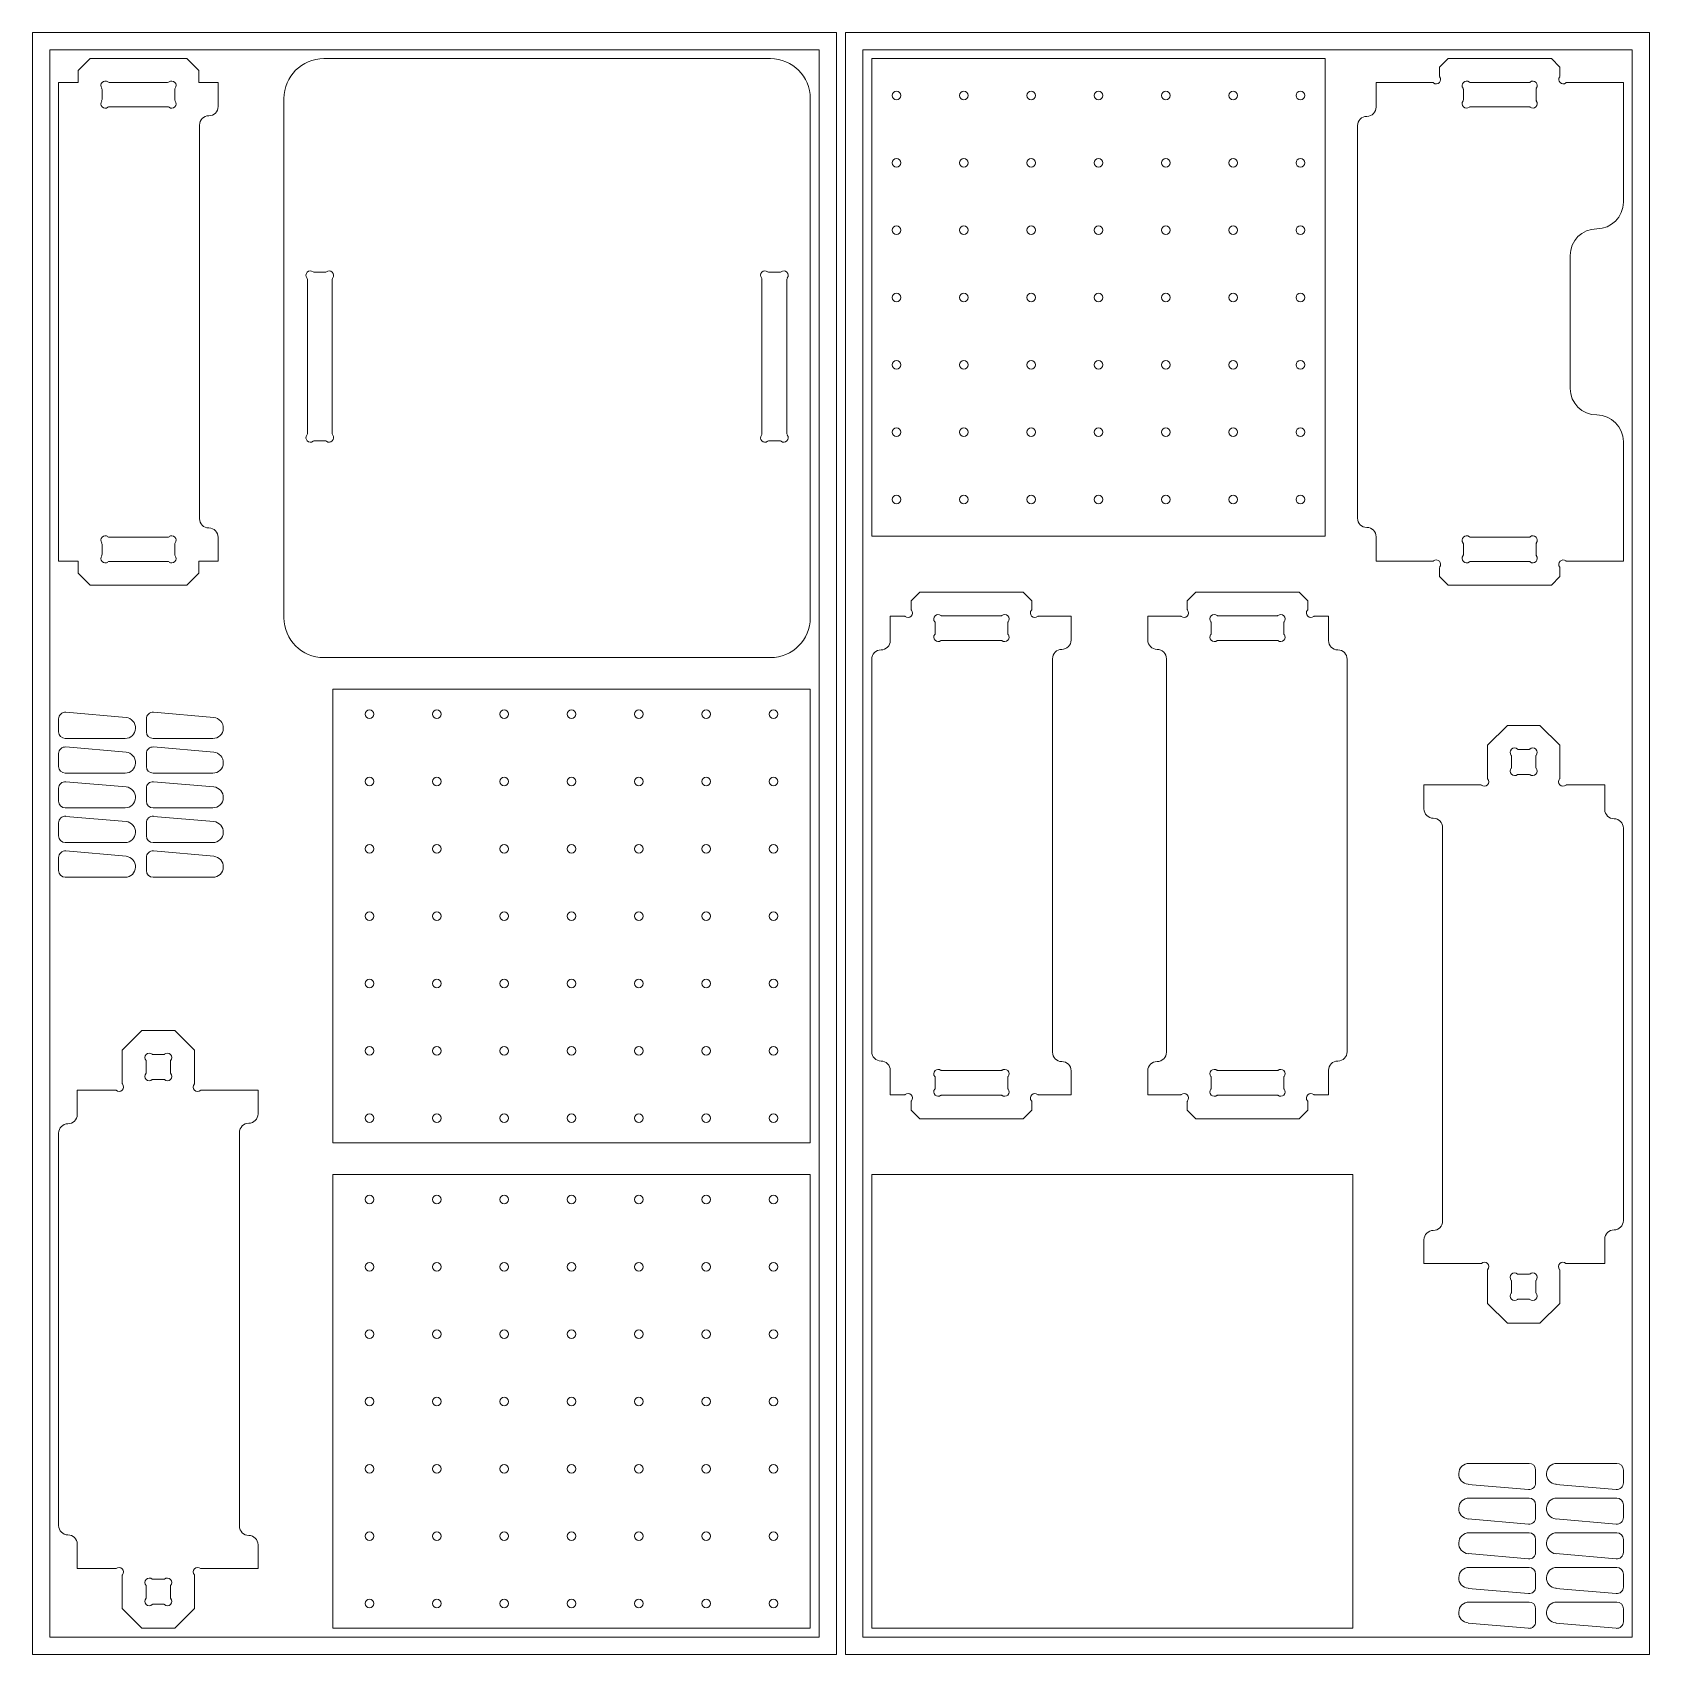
# Model space of a CAD drawing. Header units: millimetres. Extents: x 0 to 2440, y 0 to 1220.
# Drawn here: x 1223 to 2440, y 0 to 1220 of the extents above; entities that cross this region are included whole.
import ezdxf

# ---------------------------------------------------------------- set-up
doc = ezdxf.new("R2010")
doc.units = ezdxf.units.MM

msp = doc.modelspace()

# ---------------------------------------------------------------- linework, layer by layer
at = {"color": 7, "linetype": 'Continuous', "lineweight": 15}
for p, q in [((1828.3, 1220), (1223.4, 1220)), ((1223.4, 1220), (1223.4, 0)), ((1828.3, 0), (1828.3, 1220)), ((2440, 1220), (1835.1, 1220)), ((1835.1, 1220), (1835.1, 0)), ((2440, 0), (2440, 1220)), ((1815.3, 1207), (1236.4, 1207)), ((1236.4, 1207), (1236.4, 13)), ((1257.8, 1191.3), (1266.8, 1200.3)), ((1266.8, 1200.3), (1339.5, 1200.3)), ((1339.5, 1200.3), (1348.5, 1191.3)), ((1778.6, 1200.3), (1442.6, 1200.3)), ((1815.3, 13), (1815.3, 1207)), ((2427, 1207), (1848.1, 1207)), ((1848.1, 1207), (1848.1, 13)), ((1854.8, 1200.3), (2196, 1200.3)), ((1854.8, 1200.3), (1854.8, 841.1)), ((2196, 1200.3), (2196, 841.1)), ((2281.9, 1193.8), (2288.4, 1200.3)), ((2288.4, 1200.3), (2366.2, 1200.3)), ((2366.2, 1200.3), (2372.6, 1193.8)), ((2427, 13), (2427, 1207)), ((1257.8, 1182.3), (1257.8, 1191.3)), ((1348.5, 1191.3), (1348.5, 1182.3)), ((2281.9, 1187.4), (2281.9, 1193.8)), ((2372.6, 1193.8), (2372.6, 1187.4)), ((1243.1, 1182.3), (1257.8, 1182.3)), ((1243.1, 1182.3), (1243.1, 822.3)), ((1275.8, 1169.5), (1275.8, 1177)), ((1281.2, 1182.4), (1325.1, 1182.4)), ((1330.5, 1177), (1330.5, 1169.5)), ((1348.5, 1182.3), (1363.1, 1182.3)), ((1363.1, 1182.3), (1363.1, 1164.3)), ((2234.3, 1182.3), (2276.8, 1182.3)), ((2234.3, 1163.9), (2234.3, 1182.3)), ((2299.9, 1169.2), (2299.9, 1177.3)), ((2305, 1182.4), (2349.5, 1182.4)), ((2354.6, 1177.3), (2354.6, 1169.2)), ((2377.7, 1182.3), (2420.3, 1182.3)), ((2420.3, 1182.3), (2420.3, 1092.3)), ((1325.1, 1164.1), (1281.2, 1164.1)), ((1412.6, 1170.3), (1412.6, 779.8)), ((1808.6, 779.8), (1808.6, 1170.3)), ((2349.5, 1164.1), (2305, 1164.1)), ((1349.1, 854.3), (1349.1, 1150.3)), ((2220.3, 1149.9), (2220.3, 854.7)), ((2380.3, 952.3), (2380.3, 1052.3)), ((1443.6, 1039.7), (1435.6, 1039.7)), ((1785.6, 1039.7), (1777.6, 1039.7)), ((1430.2, 1034.3), (1430.2, 918.2)), ((1449, 918.2), (1449, 1034.3)), ((1772.2, 1034.3), (1772.2, 918.2)), ((1791, 918.2), (1791, 1034.3)), ((1435.6, 912.9), (1443.6, 912.9)), ((1777.6, 912.9), (1785.6, 912.9)), ((2420.3, 822.3), (2420.3, 912.3)), ((1275.8, 835), (1275.8, 827.5)), ((1325.1, 840.4), (1281.2, 840.4)), ((1330.5, 827.5), (1330.5, 835)), ((1363.1, 822.3), (1363.1, 840.3)), ((1854.8, 841.1), (2196, 841.1)), ((2234.3, 840.7), (2234.3, 822.3)), ((2299.9, 835.3), (2299.9, 827.2)), ((2349.5, 840.4), (2305, 840.4)), ((2354.6, 827.2), (2354.6, 835.3)), ((1243.1, 822.3), (1257.8, 822.3)), ((1257.8, 822.3), (1257.8, 813.3)), ((1281.2, 822.1), (1325.1, 822.1)), ((1348.5, 813.3), (1348.5, 822.3)), ((1348.5, 822.3), (1363.1, 822.3)), ((2234.3, 822.3), (2276.8, 822.3)), ((2305, 822.1), (2349.5, 822.1)), ((2377.7, 822.3), (2420.3, 822.3)), ((1257.8, 813.3), (1266.8, 804.3)), ((1339.5, 804.3), (1348.5, 813.3)), ((2281.9, 817.1), (2281.9, 810.7)), ((2281.9, 810.7), (2288.4, 804.3)), ((2366.2, 804.3), (2372.6, 810.7)), ((2372.6, 810.7), (2372.6, 817.1)), ((1266.8, 804.3), (1339.5, 804.3)), ((1884.5, 792.6), (1890.9, 799)), ((1890.9, 799), (1968.7, 799)), ((1968.7, 799), (1975.2, 792.6)), ((2098.6, 799), (2092.2, 792.6)), ((2176.4, 799), (2098.6, 799)), ((2182.9, 792.6), (2176.4, 799)), ((2288.4, 804.3), (2366.2, 804.3)), ((1868.8, 781), (1879.4, 781)), ((1868.8, 762.6), (1868.8, 781)), ((1884.5, 786.1), (1884.5, 792.6)), ((1907.6, 781.2), (1952, 781.2)), ((1975.2, 792.6), (1975.2, 786.1)), ((1980.3, 781), (2004.8, 781)), ((2004.8, 781), (2004.8, 763)), ((2062.5, 781), (2062.5, 763)), ((2087.1, 781), (2062.5, 781)), ((2092.2, 792.6), (2092.2, 786.1)), ((2159.8, 781.2), (2115.3, 781.2)), ((2182.9, 786.1), (2182.9, 792.6)), ((2198.5, 781), (2188, 781)), ((2198.5, 762.6), (2198.5, 781)), ((1902.5, 767.9), (1902.5, 776.1)), ((1957.2, 776.1), (1957.2, 767.9)), ((2110.2, 776.1), (2110.2, 767.9)), ((2164.9, 767.9), (2164.9, 776.1)), ((1952, 762.8), (1907.6, 762.8)), ((2115.3, 762.8), (2159.8, 762.8)), ((1442.6, 749.8), (1778.6, 749.8)), ((1854.8, 748.6), (1854.8, 453.4)), ((1990.8, 453), (1990.8, 749)), ((2076.5, 749), (2076.5, 453)), ((2212.5, 453.4), (2212.5, 748.6)), ((1449.4, 726), (1808.6, 726)), ((1449.4, 384.8), (1449.4, 726)), ((1808.6, 384.8), (1808.6, 726)), ((1293.8, 704.7), (1248.6, 708.7)), ((1359.8, 704.7), (1314.5, 708.7)), ((1243.1, 703.7), (1243.1, 694)), ((1309.1, 703.7), (1309.1, 694)), ((2333, 698.8), (2318.1, 683.9)), ((2357.5, 698.8), (2333, 698.8)), ((2372.4, 683.9), (2357.5, 698.8)), ((1248.1, 689), (1293.1, 689)), ((1314.1, 689), (1359.1, 689)), ((2318.1, 683.9), (2318.1, 658.9)), ((2372.4, 658.9), (2372.4, 683.9)), ((1243.1, 677.6), (1243.1, 667.9)), ((1293.8, 678.6), (1248.6, 682.6)), ((1309.1, 677.6), (1309.1, 667.9)), ((1359.8, 678.6), (1314.5, 682.6)), ((2336.1, 675.9), (2336.1, 666.9)), ((2349.5, 680.8), (2341, 680.8)), ((2354.4, 666.9), (2354.4, 675.9)), ((1248.1, 662.9), (1293.1, 662.9)), ((1314.1, 662.9), (1359.1, 662.9)), ((2341, 662), (2349.5, 662)), ((1243.1, 651.5), (1243.1, 641.8)), ((1293.8, 652.6), (1248.6, 656.5)), ((1309.1, 651.5), (1309.1, 641.8)), ((1359.8, 652.6), (1314.5, 656.5)), ((2313.2, 654), (2270.3, 654)), ((2270.3, 654), (2270.3, 636)), ((2406.3, 654), (2377.3, 654)), ((2406.3, 635.6), (2406.3, 654)), ((1248.1, 636.8), (1293.1, 636.8)), ((1314.1, 636.8), (1359.1, 636.8)), ((1243.1, 625.5), (1243.1, 615.7)), ((1293.8, 626.5), (1248.6, 630.4)), ((1309.1, 625.5), (1309.1, 615.7)), ((1359.8, 626.5), (1314.5, 630.4)), ((1248.1, 610.7), (1293.1, 610.7)), ((1314.1, 610.7), (1359.1, 610.7)), ((2284.3, 622), (2284.3, 326)), ((2420.3, 326.4), (2420.3, 621.6)), ((1243.1, 599.4), (1243.1, 589.6)), ((1293.8, 600.4), (1248.6, 604.4)), ((1309.1, 599.4), (1309.1, 589.6)), ((1359.8, 600.4), (1314.5, 604.4)), ((1248.1, 584.6), (1293.1, 584.6)), ((1314.1, 584.6), (1359.1, 584.6)), ((1291, 454.5), (1305.8, 469.4)), ((1305.8, 469.4), (1330.4, 469.4)), ((1330.4, 469.4), (1345.3, 454.5)), ((1291, 429.4), (1291, 454.5)), ((1345.3, 454.5), (1345.3, 429.4)), ((1309, 437.4), (1309, 446.5)), ((1313.8, 451.4), (1322.4, 451.4)), ((1327.3, 446.5), (1327.3, 437.4)), ((1868.8, 439.4), (1868.8, 421)), ((2198.5, 439.4), (2198.5, 421)), ((1322.4, 432.6), (1313.8, 432.6)), ((1902.5, 434.1), (1902.5, 425.9)), ((1952, 439.2), (1907.6, 439.2)), ((1957.2, 425.9), (1957.2, 434.1)), ((2004.8, 421), (2004.8, 439)), ((2062.5, 421), (2062.5, 439)), ((2110.2, 425.9), (2110.2, 434.1)), ((2115.3, 439.2), (2159.8, 439.2)), ((2164.9, 434.1), (2164.9, 425.9)), ((1257.1, 424.6), (1286.1, 424.6)), ((1257.1, 406.2), (1257.1, 424.6)), ((1350.2, 424.6), (1393.1, 424.6)), ((1393.1, 424.6), (1393.1, 406.6)), ((1868.8, 421), (1879.4, 421)), ((1884.5, 415.9), (1884.5, 409.4)), ((1907.6, 420.8), (1952, 420.8)), ((1975.2, 409.4), (1975.2, 415.9)), ((1980.3, 421), (2004.8, 421)), ((2087.1, 421), (2062.5, 421)), ((2092.2, 409.4), (2092.2, 415.9)), ((2159.8, 420.8), (2115.3, 420.8)), ((2182.9, 415.9), (2182.9, 409.4)), ((2198.5, 421), (2188, 421)), ((1884.5, 409.4), (1890.9, 403)), ((1890.9, 403), (1968.7, 403)), ((1968.7, 403), (1975.2, 409.4)), ((2098.6, 403), (2092.2, 409.4)), ((2176.4, 403), (2098.6, 403)), ((2182.9, 409.4), (2176.4, 403)), ((1243.1, 392.2), (1243.1, 97)), ((1379.1, 96.6), (1379.1, 392.6)), ((1449.4, 384.8), (1808.6, 384.8)), ((1449.4, 361), (1808.6, 361)), ((1449.4, 19.8), (1449.4, 361)), ((1808.6, 19.8), (1808.6, 361)), ((1854.8, 361), (2216.8, 361)), ((1854.8, 361), (1854.8, 19.8)), ((2216.8, 19.8), (2216.8, 361)), ((2270.3, 294), (2270.3, 312)), ((2406.3, 312.4), (2406.3, 294)), ((2313.2, 294), (2270.3, 294)), ((2406.3, 294), (2377.3, 294)), ((2318.1, 264.1), (2318.1, 289.1)), ((2336.1, 272.1), (2336.1, 281.1)), ((2341, 286), (2349.5, 286)), ((2354.4, 281.1), (2354.4, 272.1)), ((2372.4, 289.1), (2372.4, 264.1)), ((2333, 249.2), (2318.1, 264.1)), ((2349.5, 267.2), (2341, 267.2)), ((2372.4, 264.1), (2357.5, 249.2)), ((2357.5, 249.2), (2333, 249.2)), ((2349.3, 143.8), (2304.3, 143.8)), ((2354.3, 129.1), (2354.3, 138.8)), ((2415.3, 143.8), (2370.3, 143.8)), ((2420.3, 129.1), (2420.3, 138.8)), ((2303.6, 128), (2348.9, 124.1)), ((2369.6, 128), (2414.8, 124.1)), ((2349.3, 117.7), (2304.3, 117.7)), ((2354.3, 103), (2354.3, 112.7)), ((2415.3, 117.7), (2370.3, 117.7)), ((2420.3, 103), (2420.3, 112.7)), ((2303.6, 102), (2348.9, 98)), ((2369.6, 102), (2414.8, 98)), ((2349.3, 91.6), (2304.3, 91.6)), ((2354.3, 76.9), (2354.3, 86.6)), ((2415.3, 91.6), (2370.3, 91.6)), ((2420.3, 76.9), (2420.3, 86.6)), ((1257.1, 83), (1257.1, 64.6)), ((1393.1, 64.6), (1393.1, 82.6)), ((2303.6, 75.9), (2348.9, 71.9)), ((2369.6, 75.9), (2414.8, 71.9)), ((1257.1, 64.6), (1286.1, 64.6)), ((1350.2, 64.6), (1393.1, 64.6)), ((2349.3, 65.5), (2304.3, 65.5)), ((2415.3, 65.5), (2370.3, 65.5)), ((1291, 59.7), (1291, 34.6)), ((1309, 51.7), (1309, 42.6)), ((1322.4, 56.6), (1313.8, 56.6)), ((1327.3, 42.6), (1327.3, 51.7)), ((1345.3, 34.6), (1345.3, 59.7)), ((2303.6, 49.8), (2348.9, 45.8)), ((2354.3, 50.8), (2354.3, 60.5)), ((2369.6, 49.8), (2414.8, 45.8)), ((2420.3, 50.8), (2420.3, 60.5)), ((1313.8, 37.8), (1322.4, 37.8)), ((2349.3, 39.5), (2304.3, 39.5)), ((2415.3, 39.5), (2370.3, 39.5)), ((1291, 34.6), (1305.8, 19.8)), ((1330.4, 19.8), (1345.3, 34.6)), ((2354.3, 24.7), (2354.3, 34.5)), ((2420.3, 24.7), (2420.3, 34.5)), ((1236.4, 13), (1815.3, 13)), ((1305.8, 19.8), (1330.4, 19.8)), ((1449.4, 19.8), (1808.6, 19.8)), ((1848.1, 13), (2427, 13)), ((1854.8, 19.8), (2216.8, 19.8)), ((2303.6, 23.7), (2348.9, 19.8)), ((2369.6, 23.7), (2414.8, 19.8)), ((1223.4, 0), (1828.3, 0)), ((1835.1, 0), (2440, 0))]:
    msp.add_line(p, q, dxfattribs=at)
for centre in [(1873.5, 1172.6), (1873.5, 1172.6), (1924.1, 1172.6), (1924.1, 1172.6), (1974.8, 1172.6), (1974.8, 1172.6), (2025.4, 1172.6), (2025.4, 1172.6), (2076.1, 1172.6), (2076.1, 1172.6), (2126.7, 1172.6), (2126.7, 1172.6), (2177.3, 1172.6), (2177.3, 1172.6), (1873.5, 1121.9), (1873.5, 1121.9), (1924.1, 1121.9), (1924.1, 1121.9), (1974.8, 1121.9), (1974.8, 1121.9), (2025.4, 1121.9), (2025.4, 1121.9), (2076.1, 1121.9), (2076.1, 1121.9), (2126.7, 1121.9), (2126.7, 1121.9), (2177.3, 1121.9), (2177.3, 1121.9), (1873.5, 1071.3), (1873.5, 1071.3), (1924.1, 1071.3), (1924.1, 1071.3), (1974.8, 1071.3), (1974.8, 1071.3), (2025.4, 1071.3), (2025.4, 1071.3), (2076.1, 1071.3), (2076.1, 1071.3), (2126.7, 1071.3), (2126.7, 1071.3), (2177.3, 1071.3), (2177.3, 1071.3), (1873.5, 1020.7), (1873.5, 1020.7), (1924.1, 1020.7), (1924.1, 1020.7), (1974.8, 1020.7), (1974.8, 1020.7), (2025.4, 1020.7), (2025.4, 1020.7), (2076.1, 1020.7), (2076.1, 1020.7), (2126.7, 1020.7), (2126.7, 1020.7), (2177.3, 1020.7), (2177.3, 1020.7), (1873.5, 970), (1873.5, 970), (1924.1, 970), (1924.1, 970), (1974.8, 970), (1974.8, 970), (2025.4, 970), (2025.4, 970), (2076.1, 970), (2076.1, 970), (2126.7, 970), (2126.7, 970), (2177.3, 970), (2177.3, 970), (1873.5, 919.4), (1873.5, 919.4), (1924.1, 919.4), (1924.1, 919.4), (1974.8, 919.4), (1974.8, 919.4), (2025.4, 919.4), (2025.4, 919.4), (2076.1, 919.4), (2076.1, 919.4), (2126.7, 919.4), (2126.7, 919.4), (2177.3, 919.4), (2177.3, 919.4), (1873.5, 868.7), (1873.5, 868.7), (1924.1, 868.7), (1924.1, 868.7), (1974.8, 868.7), (1974.8, 868.7), (2025.4, 868.7), (2025.4, 868.7), (2076.1, 868.7), (2076.1, 868.7), (2126.7, 868.7), (2126.7, 868.7), (2177.3, 868.7), (2177.3, 868.7), (1477, 707.3), (1477, 707.3), (1527.7, 707.3), (1527.7, 707.3), (1578.3, 707.3), (1578.3, 707.3), (1629, 707.3), (1629, 707.3), (1679.6, 707.3), (1679.6, 707.3), (1730.3, 707.3), (1730.3, 707.3), (1780.9, 707.3), (1780.9, 707.3), (1477, 656.6), (1477, 656.6), (1527.7, 656.6), (1527.7, 656.6), (1578.3, 656.6), (1578.3, 656.6), (1629, 656.6), (1629, 656.6), (1679.6, 656.6), (1679.6, 656.6), (1730.3, 656.6), (1730.3, 656.6), (1780.9, 656.6), (1780.9, 656.6), (1477, 606), (1477, 606), (1527.7, 606), (1527.7, 606), (1578.3, 606), (1578.3, 606), (1629, 606), (1629, 606), (1679.6, 606), (1679.6, 606), (1730.3, 606), (1730.3, 606), (1780.9, 606), (1780.9, 606), (1477, 555.4), (1477, 555.4), (1527.7, 555.4), (1527.7, 555.4), (1578.3, 555.4), (1578.3, 555.4), (1629, 555.4), (1629, 555.4), (1679.6, 555.4), (1679.6, 555.4), (1730.3, 555.4), (1730.3, 555.4), (1780.9, 555.4), (1780.9, 555.4), (1477, 504.7), (1477, 504.7), (1527.7, 504.7), (1527.7, 504.7), (1578.3, 504.7), (1578.3, 504.7), (1629, 504.7), (1629, 504.7), (1679.6, 504.7), (1679.6, 504.7), (1730.3, 504.7), (1730.3, 504.7), (1780.9, 504.7), (1780.9, 504.7), (1477, 454.1), (1477, 454.1), (1527.7, 454.1), (1527.7, 454.1), (1578.3, 454.1), (1578.3, 454.1), (1629, 454.1), (1629, 454.1), (1679.6, 454.1), (1679.6, 454.1), (1730.3, 454.1), (1730.3, 454.1), (1780.9, 454.1), (1780.9, 454.1), (1477, 403.4), (1477, 403.4), (1527.7, 403.4), (1527.7, 403.4), (1578.3, 403.4), (1578.3, 403.4), (1629, 403.4), (1629, 403.4), (1679.6, 403.4), (1679.6, 403.4), (1730.3, 403.4), (1730.3, 403.4), (1780.9, 403.4), (1780.9, 403.4), (1477, 342.3), (1477, 342.3), (1527.7, 342.3), (1527.7, 342.3), (1578.3, 342.3), (1578.3, 342.3), (1629, 342.3), (1629, 342.3), (1679.6, 342.3), (1679.6, 342.3), (1730.3, 342.3), (1730.3, 342.3), (1780.9, 342.3), (1780.9, 342.3), (1477, 291.6), (1477, 291.6), (1527.7, 291.6), (1527.7, 291.6), (1578.3, 291.6), (1578.3, 291.6), (1629, 291.6), (1629, 291.6), (1679.6, 291.6), (1679.6, 291.6), (1730.3, 291.6), (1730.3, 291.6), (1780.9, 291.6), (1780.9, 291.6), (1477, 241), (1477, 241), (1527.7, 241), (1527.7, 241), (1578.3, 241), (1578.3, 241), (1629, 241), (1629, 241), (1679.6, 241), (1679.6, 241), (1730.3, 241), (1730.3, 241), (1780.9, 241), (1780.9, 241), (1477, 190.4), (1477, 190.4), (1527.7, 190.4), (1527.7, 190.4), (1578.3, 190.4), (1578.3, 190.4), (1629, 190.4), (1629, 190.4), (1679.6, 190.4), (1679.6, 190.4), (1730.3, 190.4), (1730.3, 190.4), (1780.9, 190.4), (1780.9, 190.4), (1477, 139.7), (1477, 139.7), (1527.7, 139.7), (1527.7, 139.7), (1578.3, 139.7), (1578.3, 139.7), (1629, 139.7), (1629, 139.7), (1679.6, 139.7), (1679.6, 139.7), (1730.3, 139.7), (1730.3, 139.7), (1780.9, 139.7), (1780.9, 139.7), (1477, 89.1), (1477, 89.1), (1527.7, 89.1), (1527.7, 89.1), (1578.3, 89.1), (1578.3, 89.1), (1629, 89.1), (1629, 89.1), (1679.6, 89.1), (1679.6, 89.1), (1730.3, 89.1), (1730.3, 89.1), (1780.9, 89.1), (1780.9, 89.1), (1477, 38.4), (1477, 38.4), (1527.7, 38.4), (1527.7, 38.4), (1578.3, 38.4), (1578.3, 38.4), (1629, 38.4), (1629, 38.4), (1679.6, 38.4), (1679.6, 38.4), (1730.3, 38.4), (1730.3, 38.4), (1780.9, 38.4), (1780.9, 38.4)]:
    msp.add_circle(centre, 3.25, dxfattribs=at)
for centre, radius, start, end in [((1442.6, 1170.3), 30, 90, 180), ((1442.6, 1170.3), 30, 90, 180), ((1778.6, 1170.3), 30, 0, 90), ((1778.6, 1170.3), 30, 0, 90), ((2279.5, 1184.6), 3.34, 230.7612, 39.2388), ((2279.5, 1184.6), 3.34, 230.7612, 39.2388), ((2282.9, 1187.4), 1, 180, 219.2388), ((2282.9, 1187.4), 1, 180, 219.2388), ((2375, 1184.6), 3.35, 140.7612, 309.2388), ((2375, 1184.6), 3.35, 140.7612, 309.2388), ((2371.6, 1187.4), 1, 320.7612, 0), ((2371.6, 1187.4), 1, 320.7612, 0), ((1278.2, 1180.1), 3.35, 54.0546, 215.9454), ((1278.2, 1180.1), 3.35, 54.0546, 215.9454), ((1274, 1177), 1.8, 0, 35.9454), ((1274, 1177), 1.8, 0, 35.9454), ((1281.2, 1184.2), 1.8, 234.0546, 270), ((1281.2, 1184.2), 1.8, 234.0546, 270), ((1325.1, 1184.2), 1.8, 270, 305.9454), ((1325.1, 1184.2), 1.8, 270, 305.9454), ((1328.1, 1180.1), 3.35, 324.0546, 125.9454), ((1328.1, 1180.1), 3.35, 324.0546, 125.9454), ((1332.3, 1177), 1.8, 144.0546, 180), ((1332.3, 1177), 1.8, 144.0546, 180), ((2276.8, 1181.3), 1, 50.7612, 90), ((2276.8, 1181.3), 1, 50.7612, 90), ((2302.3, 1180.1), 3.34, 50.7612, 219.2388), ((2302.3, 1180.1), 3.34, 50.7612, 219.2388), ((2298.9, 1177.3), 1, 0, 39.2388), ((2298.9, 1177.3), 1, 0, 39.2388), ((2305, 1183.4), 1, 230.7612, 270), ((2305, 1183.4), 1, 230.7612, 270), ((2349.5, 1183.4), 1, 270, 309.2388), ((2349.5, 1183.4), 1, 270, 309.2388), ((2352.2, 1180.1), 3.35, 320.7612, 129.2388), ((2352.2, 1180.1), 3.35, 320.7612, 129.2388), ((2355.6, 1177.3), 1, 140.7612, 180), ((2355.6, 1177.3), 1, 140.7612, 180), ((2377.7, 1181.3), 1, 90, 129.2388), ((2377.7, 1181.3), 1, 90, 129.2388), ((1278.2, 1166.4), 3.35, 144.0546, 305.9454), ((1278.2, 1166.4), 3.35, 144.0546, 305.9454), ((1274, 1169.5), 1.8, 324.0546, 0), ((1274, 1169.5), 1.8, 324.0546, 0), ((1281.2, 1162.3), 1.8, 90, 125.9454), ((1281.2, 1162.3), 1.8, 90, 125.9454), ((1325.1, 1162.3), 1.8, 54.0546, 90), ((1325.1, 1162.3), 1.8, 54.0546, 90), ((1328.1, 1166.4), 3.35, 234.0546, 35.9454), ((1328.1, 1166.4), 3.35, 234.0546, 35.9454), ((1332.3, 1169.5), 1.8, 180, 215.9454), ((1332.3, 1169.5), 1.8, 180, 215.9454), ((1356.1, 1164.3), 7, 270, 0), ((1356.1, 1164.3), 7, 270, 0), ((2227.3, 1163.9), 7, 270, 0), ((2227.3, 1163.9), 7, 270, 0), ((2302.3, 1166.4), 3.35, 140.7612, 309.2388), ((2302.3, 1166.4), 3.35, 140.7612, 309.2388), ((2298.9, 1169.2), 1, 320.7612, 0), ((2298.9, 1169.2), 1, 320.7612, 0), ((2305, 1163.1), 1, 90, 129.2388), ((2305, 1163.1), 1, 90, 129.2388), ((2349.5, 1163.1), 1, 50.7612, 90), ((2349.5, 1163.1), 1, 50.7612, 90), ((2352.2, 1166.4), 3.34, 230.7612, 39.2388), ((2352.2, 1166.4), 3.34, 230.7612, 39.2388), ((2355.6, 1169.2), 1, 180, 219.2388), ((2355.6, 1169.2), 1, 180, 219.2388), ((1356.1, 1150.3), 7, 90, 180), ((1356.1, 1150.3), 7, 90, 180), ((2227.3, 1149.9), 7, 90, 180), ((2227.3, 1149.9), 7, 90, 180), ((2400.3, 1092.3), 20, 270, 0), ((2400.3, 1092.3), 20, 270, 0), ((2400.3, 1052.3), 20, 90, 180), ((2400.3, 1052.3), 20, 90, 180), ((1432.5, 1037.3), 3.35, 54.0546, 215.9454), ((1432.5, 1037.3), 3.35, 54.0546, 215.9454), ((1435.6, 1041.5), 1.8, 234.0546, 270), ((1435.6, 1041.5), 1.8, 234.0546, 270), ((1443.6, 1041.5), 1.8, 270, 305.9454), ((1443.6, 1041.5), 1.8, 270, 305.9454), ((1446.6, 1037.3), 3.35, 324.0546, 125.9454), ((1446.6, 1037.3), 3.35, 324.0546, 125.9454), ((1774.5, 1037.3), 3.35, 54.0546, 215.9454), ((1774.5, 1037.3), 3.35, 54.0546, 215.9454), ((1777.6, 1041.5), 1.8, 234.0546, 270), ((1777.6, 1041.5), 1.8, 234.0546, 270), ((1785.6, 1041.5), 1.8, 270, 305.9454), ((1785.6, 1041.5), 1.8, 270, 305.9454), ((1788.6, 1037.3), 3.35, 324.0546, 125.9454), ((1788.6, 1037.3), 3.35, 324.0546, 125.9454), ((1428.4, 1034.3), 1.8, 360, 35.9454), ((1428.4, 1034.3), 1.8, 360, 35.9454), ((1450.8, 1034.3), 1.8, 144.0546, 180), ((1450.8, 1034.3), 1.8, 144.0546, 180), ((1770.4, 1034.3), 1.8, 0, 35.9454), ((1770.4, 1034.3), 1.8, 0, 35.9454), ((1792.8, 1034.3), 1.8, 144.0546, 180), ((1792.8, 1034.3), 1.8, 144.0546, 180), ((2400.3, 952.3), 20, 180, 270), ((2400.3, 952.3), 20, 180, 270), ((2400.3, 912.3), 20, 0, 90), ((2400.3, 912.3), 20, 0, 90), ((1432.5, 915.2), 3.35, 144.0546, 305.9454), ((1432.5, 915.2), 3.35, 144.0546, 305.9454), ((1428.4, 918.2), 1.8, 324.0546, 0), ((1428.4, 918.2), 1.8, 324.0546, 0), ((1446.6, 915.2), 3.35, 234.0546, 35.9454), ((1446.6, 915.2), 3.35, 234.0546, 35.9454), ((1450.8, 918.2), 1.8, 180, 215.9454), ((1450.8, 918.2), 1.8, 180, 215.9454), ((1774.5, 915.2), 3.35, 144.0546, 305.9454), ((1774.5, 915.2), 3.35, 144.0546, 305.9454), ((1770.4, 918.2), 1.8, 324.0546, 0), ((1770.4, 918.2), 1.8, 324.0546, 0), ((1788.6, 915.2), 3.35, 234.0546, 35.9454), ((1788.6, 915.2), 3.35, 234.0546, 35.9454), ((1792.8, 918.2), 1.8, 180, 215.9454), ((1792.8, 918.2), 1.8, 180, 215.9454), ((1435.6, 911.1), 1.8, 90, 125.9454), ((1435.6, 911.1), 1.8, 90, 125.9454), ((1443.6, 911.1), 1.8, 54.0546, 90), ((1443.6, 911.1), 1.8, 54.0546, 90), ((1777.6, 911.1), 1.8, 90, 125.9454), ((1777.6, 911.1), 1.8, 90, 125.9454), ((1785.6, 911.1), 1.8, 54.0546, 90), ((1785.6, 911.1), 1.8, 54.0546, 90), ((1356.1, 854.3), 7, 180, 270), ((1356.1, 854.3), 7, 180, 270), ((2227.3, 854.7), 7, 180, 270), ((2227.3, 854.7), 7, 180, 270), ((1356.1, 840.3), 7, 0, 90), ((1356.1, 840.3), 7, 0, 90), ((2227.3, 840.7), 7, 0, 90), ((2227.3, 840.7), 7, 0, 90), ((1278.2, 838.1), 3.35, 54.0546, 215.9454), ((1278.2, 838.1), 3.35, 54.0546, 215.9454), ((1274, 835), 1.8, 0, 35.9454), ((1274, 835), 1.8, 0, 35.9454), ((1281.2, 842.2), 1.8, 234.0546, 270), ((1281.2, 842.2), 1.8, 234.0546, 270), ((1325.1, 842.2), 1.8, 270, 305.9454), ((1325.1, 842.2), 1.8, 270, 305.9454), ((1328.1, 838.1), 3.35, 324.0546, 125.9454), ((1328.1, 838.1), 3.35, 324.0546, 125.9454), ((1332.3, 835), 1.8, 144.0546, 180), ((1332.3, 835), 1.8, 144.0546, 180), ((2302.3, 838.1), 3.35, 50.7612, 219.2388), ((2302.3, 838.1), 3.35, 50.7612, 219.2388), ((2298.9, 835.3), 1, 0, 39.2388), ((2298.9, 835.3), 1, 0, 39.2388), ((2305, 841.4), 1, 230.7612, 270), ((2305, 841.4), 1, 230.7612, 270), ((2349.5, 841.4), 1, 270, 309.2388), ((2349.5, 841.4), 1, 270, 309.2388), ((2352.2, 838.1), 3.35, 320.7612, 129.2388), ((2352.2, 838.1), 3.35, 320.7612, 129.2388), ((2355.6, 835.3), 1, 140.7612, 180), ((2355.6, 835.3), 1, 140.7612, 180), ((1278.2, 824.4), 3.35, 144.0546, 305.9454), ((1278.2, 824.4), 3.35, 144.0546, 305.9454), ((1274, 827.5), 1.8, 324.0546, 0), ((1274, 827.5), 1.8, 324.0546, 0), ((1281.2, 820.3), 1.8, 90, 125.9454), ((1281.2, 820.3), 1.8, 90, 125.9454), ((1325.1, 820.3), 1.8, 54.0546, 90), ((1325.1, 820.3), 1.8, 54.0546, 90), ((1328.1, 824.4), 3.35, 234.0546, 35.9454), ((1328.1, 824.4), 3.35, 234.0546, 35.9454), ((1332.3, 827.5), 1.8, 180, 215.9454), ((1332.3, 827.5), 1.8, 180, 215.9454), ((2276.8, 823.3), 1, 270, 309.2388), ((2276.8, 823.3), 1, 270, 309.2388), ((2279.5, 819.9), 3.34, 320.7612, 129.2388), ((2279.5, 819.9), 3.34, 320.7612, 129.2388), ((2282.9, 817.1), 1, 140.7612, 180), ((2282.9, 817.1), 1, 140.7612, 180), ((2302.3, 824.4), 3.35, 140.7612, 309.2388), ((2302.3, 824.4), 3.35, 140.7612, 309.2388), ((2298.9, 827.2), 1, 320.7612, 0), ((2298.9, 827.2), 1, 320.7612, 0), ((2305, 821.1), 1, 90, 129.2388), ((2305, 821.1), 1, 90, 129.2388), ((2349.5, 821.1), 1, 50.7612, 90), ((2349.5, 821.1), 1, 50.7612, 90), ((2352.2, 824.4), 3.35, 230.7612, 39.2388), ((2352.2, 824.4), 3.35, 230.7612, 39.2388), ((2355.6, 827.2), 1, 180, 219.2388), ((2355.6, 827.2), 1, 180, 219.2388), ((2375, 819.9), 3.35, 50.7612, 219.2388), ((2375, 819.9), 3.35, 50.7612, 219.2388), ((2371.6, 817.1), 1, 0, 39.2388), ((2371.6, 817.1), 1, 0, 39.2388), ((2377.7, 823.3), 1, 230.7612, 270), ((2377.7, 823.3), 1, 230.7612, 270), ((1879.4, 780), 1, 50.7612, 90), ((1879.4, 780), 1, 50.7612, 90), ((1882.1, 783.4), 3.35, 230.7612, 39.2388), ((1882.1, 783.4), 3.35, 230.7612, 39.2388), ((1885.5, 786.1), 1, 180, 219.2388), ((1885.5, 786.1), 1, 180, 219.2388), ((1904.8, 778.8), 3.35, 50.7612, 219.2388), ((1904.8, 778.8), 3.35, 50.7612, 219.2388), ((1907.6, 782.2), 1, 230.7612, 270), ((1907.6, 782.2), 1, 230.7612, 270), ((1952, 782.2), 1, 270, 309.2388), ((1952, 782.2), 1, 270, 309.2388), ((1954.8, 778.8), 3.34, 320.7612, 129.2388), ((1954.8, 778.8), 3.34, 320.7612, 129.2388), ((1977.5, 783.4), 3.35, 140.7612, 309.2388), ((1977.5, 783.4), 3.35, 140.7612, 309.2388), ((1974.2, 786.1), 1, 320.7612, 0), ((1974.2, 786.1), 1, 320.7612, 0), ((1980.3, 780), 1, 90, 129.2388), ((1980.3, 780), 1, 90, 129.2388), ((2087.1, 780), 1, 50.7612, 90), ((2087.1, 780), 1, 50.7612, 90), ((2089.8, 783.4), 3.34, 230.7612, 39.2388), ((2089.8, 783.4), 3.34, 230.7612, 39.2388), ((2093.2, 786.1), 1, 180, 219.2388), ((2093.2, 786.1), 1, 180, 219.2388), ((2112.6, 778.8), 3.35, 50.7612, 219.2388), ((2112.6, 778.8), 3.35, 50.7612, 219.2388), ((2115.3, 782.2), 1, 230.7612, 270), ((2115.3, 782.2), 1, 230.7612, 270), ((2159.8, 782.2), 1, 270, 309.2388), ((2159.8, 782.2), 1, 270, 309.2388), ((2162.5, 778.8), 3.35, 320.7612, 129.2388), ((2162.5, 778.8), 3.35, 320.7612, 129.2388), ((2185.2, 783.4), 3.34, 140.7612, 309.2388), ((2185.2, 783.4), 3.34, 140.7612, 309.2388), ((2181.9, 786.1), 1, 320.7612, 0), ((2181.9, 786.1), 1, 320.7612, 0), ((2188, 780), 1, 90, 129.2388), ((2188, 780), 1, 90, 129.2388), ((1442.6, 779.8), 30, 180, 270), ((1442.6, 779.8), 30, 180, 270), ((1778.6, 779.8), 30, 270, 0), ((1778.6, 779.8), 30, 270, 0), ((1901.5, 776.1), 1, 0, 39.2388), ((1901.5, 776.1), 1, 0, 39.2388), ((1958.2, 776.1), 1, 140.7612, 180), ((1958.2, 776.1), 1, 140.7612, 180), ((2109.2, 776.1), 1, 0, 39.2388), ((2109.2, 776.1), 1, 0, 39.2388), ((2165.9, 776.1), 1, 140.7612, 180), ((2165.9, 776.1), 1, 140.7612, 180), ((1861.8, 762.6), 7, 270, 0), ((1861.8, 762.6), 7, 270, 0), ((1904.8, 765.2), 3.34, 140.7612, 309.2388), ((1904.8, 765.2), 3.34, 140.7612, 309.2388), ((1901.5, 767.9), 1, 320.7612, 0), ((1901.5, 767.9), 1, 320.7612, 0), ((1907.6, 761.8), 1, 90, 129.2388), ((1907.6, 761.8), 1, 90, 129.2388), ((1952, 761.8), 1, 50.7612, 90), ((1952, 761.8), 1, 50.7612, 90), ((1954.8, 765.2), 3.35, 230.7612, 39.2388), ((1954.8, 765.2), 3.35, 230.7612, 39.2388), ((1958.2, 767.9), 1, 180, 219.2388), ((1958.2, 767.9), 1, 180, 219.2388), ((1997.8, 763), 7, 270, 0), ((1997.8, 763), 7, 270, 0), ((2069.5, 763), 7, 180, 270), ((2069.5, 763), 7, 180, 270), ((2112.6, 765.2), 3.35, 140.7612, 309.2388), ((2112.6, 765.2), 3.35, 140.7612, 309.2388), ((2109.2, 767.9), 1, 320.7612, 0), ((2109.2, 767.9), 1, 320.7612, 0), ((2115.3, 761.8), 1, 90, 129.2388), ((2115.3, 761.8), 1, 90, 129.2388), ((2159.8, 761.8), 1, 50.7612, 90), ((2159.8, 761.8), 1, 50.7612, 90), ((2162.5, 765.2), 3.35, 230.7612, 39.2388), ((2162.5, 765.2), 3.35, 230.7612, 39.2388), ((2165.9, 767.9), 1, 180, 219.2388), ((2165.9, 767.9), 1, 180, 219.2388), ((2205.5, 762.6), 7, 180, 270), ((2205.5, 762.6), 7, 180, 270), ((1861.8, 748.6), 7, 90, 180), ((1861.8, 748.6), 7, 90, 180), ((1997.8, 749), 7, 90, 180), ((1997.8, 749), 7, 90, 180), ((2069.5, 749), 7, 0, 90), ((2069.5, 749), 7, 0, 90), ((2205.5, 748.6), 7, 0, 90), ((2205.5, 748.6), 7, 0, 90), ((1248.1, 703.7), 5, 85, 180), ((1248.1, 703.7), 5, 85, 180), ((1314.1, 703.7), 5, 85, 180), ((1314.1, 703.7), 5, 85, 180), ((1293.1, 696.9), 7.89, 270, 85), ((1293.1, 696.9), 7.89, 270, 85), ((1359.1, 696.9), 7.89, 270, 85), ((1359.1, 696.9), 7.89, 270, 85), ((1248.1, 694), 5, 180, 270), ((1248.1, 694), 5, 180, 270), ((1314.1, 694), 5, 180, 270), ((1314.1, 694), 5, 180, 270), ((1248.1, 677.6), 5, 85, 180), ((1248.1, 677.6), 5, 85, 180), ((1293.1, 670.8), 7.89, 270, 85), ((1293.1, 670.8), 7.89, 270, 85), ((1314.1, 677.6), 5, 85, 180), ((1314.1, 677.6), 5, 85, 180), ((1359.1, 670.8), 7.89, 270, 85), ((1359.1, 670.8), 7.89, 270, 85), ((2338.4, 678.5), 3.35, 47.5945, 222.4055), ((2338.4, 678.5), 3.35, 47.5945, 222.4055), ((2335.7, 675.9), 0.4, 0, 42.4055), ((2335.7, 675.9), 0.4, 0, 42.4055), ((2341, 681.2), 0.4, 227.5945, 270), ((2341, 681.2), 0.4, 227.5945, 270), ((2349.5, 681.2), 0.4, 270, 312.4055), ((2349.5, 681.2), 0.4, 270, 312.4055), ((2352.1, 678.5), 3.35, 317.5945, 132.4055), ((2352.1, 678.5), 3.35, 317.5945, 132.4055), ((2354.8, 675.9), 0.4, 137.5945, 180), ((2354.8, 675.9), 0.4, 137.5945, 180), ((1248.1, 667.9), 5, 180, 270), ((1248.1, 667.9), 5, 180, 270), ((1314.1, 667.9), 5, 180, 270), ((1314.1, 667.9), 5, 180, 270), ((2318.5, 658.9), 0.4, 180, 222.4055), ((2318.5, 658.9), 0.4, 180, 222.4055), ((2338.4, 664.4), 3.35, 137.5945, 312.4055), ((2338.4, 664.4), 3.35, 137.5945, 312.4055), ((2335.7, 666.9), 0.4, 317.5945, 0), ((2335.7, 666.9), 0.4, 317.5945, 0), ((2341, 661.6), 0.4, 90, 132.4055), ((2341, 661.6), 0.4, 90, 132.4055), ((2349.5, 661.6), 0.4, 47.5945, 90), ((2349.5, 661.6), 0.4, 47.5945, 90), ((2352.1, 664.4), 3.35, 227.5945, 42.4055), ((2352.1, 664.4), 3.35, 227.5945, 42.4055), ((2354.8, 666.9), 0.4, 180, 222.4055), ((2354.8, 666.9), 0.4, 180, 222.4055), ((2372, 658.9), 0.4, 317.5945, 0), ((2372, 658.9), 0.4, 317.5945, 0), ((1248.1, 651.5), 5, 85, 180), ((1248.1, 651.5), 5, 85, 180), ((1293.1, 644.7), 7.89, 270, 85), ((1293.1, 644.7), 7.89, 270, 85), ((1314.1, 651.5), 5, 85, 180), ((1314.1, 651.5), 5, 85, 180), ((1359.1, 644.7), 7.89, 270, 85), ((1359.1, 644.7), 7.89, 270, 85), ((2313.2, 653.6), 0.4, 47.5945, 90), ((2313.2, 653.6), 0.4, 47.5945, 90), ((2315.7, 656.4), 3.35, 227.5945, 42.4055), ((2315.7, 656.4), 3.35, 227.5945, 42.4055), ((2374.8, 656.4), 3.34, 137.5945, 312.4055), ((2374.8, 656.4), 3.34, 137.5945, 312.4055), ((2377.3, 653.6), 0.4, 90, 132.4055), ((2377.3, 653.6), 0.4, 90, 132.4055), ((1248.1, 641.8), 5, 180, 270), ((1248.1, 641.8), 5, 180, 270), ((1314.1, 641.8), 5, 180, 270), ((1314.1, 641.8), 5, 180, 270), ((2277.3, 636), 7, 180, 270), ((2277.3, 636), 7, 180, 270), ((2413.3, 635.6), 7, 180, 270), ((2413.3, 635.6), 7, 180, 270), ((1248.1, 625.5), 5, 85, 180), ((1248.1, 625.5), 5, 85, 180), ((1293.1, 618.6), 7.89, 270, 85), ((1293.1, 618.6), 7.89, 270, 85), ((1314.1, 625.5), 5, 85, 180), ((1314.1, 625.5), 5, 85, 180), ((1359.1, 618.6), 7.89, 270, 85), ((1359.1, 618.6), 7.89, 270, 85), ((2277.3, 622), 7, 0, 90), ((2277.3, 622), 7, 0, 90), ((2413.3, 621.6), 7, 0, 90), ((2413.3, 621.6), 7, 0, 90), ((1248.1, 615.7), 5, 180, 270), ((1248.1, 615.7), 5, 180, 270), ((1314.1, 615.7), 5, 180, 270), ((1314.1, 615.7), 5, 180, 270), ((1248.1, 599.4), 5, 85, 180), ((1248.1, 599.4), 5, 85, 180), ((1293.1, 592.5), 7.89, 270, 85), ((1293.1, 592.5), 7.89, 270, 85), ((1314.1, 599.4), 5, 85, 180), ((1314.1, 599.4), 5, 85, 180), ((1359.1, 592.5), 7.89, 270, 85), ((1359.1, 592.5), 7.89, 270, 85), ((1248.1, 589.6), 5, 180, 270), ((1248.1, 589.6), 5, 180, 270), ((1314.1, 589.6), 5, 180, 270), ((1314.1, 589.6), 5, 180, 270), ((1311.3, 449), 3.35, 47.5945, 222.4055), ((1311.3, 449), 3.35, 47.5945, 222.4055), ((1313.8, 451.8), 0.4, 227.5945, 270), ((1313.8, 451.8), 0.4, 227.5945, 270), ((1322.4, 451.8), 0.4, 270, 312.4055), ((1322.4, 451.8), 0.4, 270, 312.4055), ((1324.9, 449), 3.35, 317.5945, 132.4055), ((1324.9, 449), 3.35, 317.5945, 132.4055), ((1861.8, 453.4), 7, 180, 270), ((1861.8, 453.4), 7, 180, 270), ((1997.8, 453), 7, 180, 270), ((1997.8, 453), 7, 180, 270), ((2069.5, 453), 7, 270, 0), ((2069.5, 453), 7, 270, 0), ((2205.5, 453.4), 7, 270, 0), ((2205.5, 453.4), 7, 270, 0), ((1308.6, 446.5), 0.4, 0, 42.4055), ((1308.6, 446.5), 0.4, 0, 42.4055), ((1327.7, 446.5), 0.4, 137.5945, 180), ((1327.7, 446.5), 0.4, 137.5945, 180), ((1861.8, 439.4), 7, 0, 90), ((1861.8, 439.4), 7, 0, 90), ((1904.8, 436.8), 3.35, 50.7612, 219.2388), ((1904.8, 436.8), 3.35, 50.7612, 219.2388), ((1907.6, 440.2), 1, 230.7612, 270), ((1907.6, 440.2), 1, 230.7612, 270), ((1952, 440.2), 1, 270, 309.2388), ((1952, 440.2), 1, 270, 309.2388), ((1954.8, 436.8), 3.35, 320.7612, 129.2388), ((1954.8, 436.8), 3.35, 320.7612, 129.2388), ((1997.8, 439), 7, 0, 90), ((1997.8, 439), 7, 0, 90), ((2069.5, 439), 7, 90, 180), ((2069.5, 439), 7, 90, 180), ((2112.6, 436.8), 3.34, 50.7612, 219.2388), ((2112.6, 436.8), 3.34, 50.7612, 219.2388), ((2115.3, 440.2), 1, 230.7612, 270), ((2115.3, 440.2), 1, 230.7612, 270), ((2159.8, 440.2), 1, 270, 309.2388), ((2159.8, 440.2), 1, 270, 309.2388), ((2162.5, 436.8), 3.35, 320.7612, 129.2388), ((2162.5, 436.8), 3.35, 320.7612, 129.2388), ((2205.5, 439.4), 7, 90, 180), ((2205.5, 439.4), 7, 90, 180), ((1288.6, 426.9), 3.35, 227.5945, 42.4055), ((1288.6, 426.9), 3.35, 227.5945, 42.4055), ((1291.4, 429.4), 0.4, 180, 222.4055), ((1291.4, 429.4), 0.4, 180, 222.4055), ((1311.3, 434.9), 3.35, 137.5945, 312.4055), ((1311.3, 434.9), 3.35, 137.5945, 312.4055), ((1308.6, 437.4), 0.4, 317.5945, 0), ((1308.6, 437.4), 0.4, 317.5945, 0), ((1313.8, 432.2), 0.4, 90, 132.4055), ((1313.8, 432.2), 0.4, 90, 132.4055), ((1322.4, 432.2), 0.4, 47.5945, 90), ((1322.4, 432.2), 0.4, 47.5945, 90), ((1324.9, 434.9), 3.35, 227.5945, 42.4055), ((1324.9, 434.9), 3.35, 227.5945, 42.4055), ((1327.7, 437.4), 0.4, 180, 222.4055), ((1327.7, 437.4), 0.4, 180, 222.4055), ((1347.7, 426.9), 3.35, 137.5945, 312.4055), ((1347.7, 426.9), 3.35, 137.5945, 312.4055), ((1344.9, 429.4), 0.4, 317.5945, 0), ((1344.9, 429.4), 0.4, 317.5945, 0), ((1901.5, 434.1), 1, 0, 39.2388), ((1901.5, 434.1), 1, 0, 39.2388), ((1958.2, 434.1), 1, 140.7612, 180), ((1958.2, 434.1), 1, 140.7612, 180), ((2109.2, 434.1), 1, 0, 39.2388), ((2109.2, 434.1), 1, 0, 39.2388), ((2165.9, 434.1), 1, 140.7612, 180), ((2165.9, 434.1), 1, 140.7612, 180), ((1286.1, 424.2), 0.4, 47.5945, 90), ((1286.1, 424.2), 0.4, 47.5945, 90), ((1350.2, 424.2), 0.4, 90, 132.4055), ((1350.2, 424.2), 0.4, 90, 132.4055), ((1879.4, 422), 1, 270, 309.2388), ((1879.4, 422), 1, 270, 309.2388), ((1882.1, 418.6), 3.35, 320.7612, 129.2388), ((1882.1, 418.6), 3.35, 320.7612, 129.2388), ((1885.5, 415.9), 1, 140.7612, 180), ((1885.5, 415.9), 1, 140.7612, 180), ((1904.8, 423.2), 3.35, 140.7612, 309.2388), ((1904.8, 423.2), 3.35, 140.7612, 309.2388), ((1901.5, 425.9), 1, 320.7612, 0), ((1901.5, 425.9), 1, 320.7612, 0), ((1907.6, 419.8), 1, 90, 129.2388), ((1907.6, 419.8), 1, 90, 129.2388), ((1952, 419.8), 1, 50.7612, 90), ((1952, 419.8), 1, 50.7612, 90), ((1954.8, 423.2), 3.34, 230.7612, 39.2388), ((1954.8, 423.2), 3.34, 230.7612, 39.2388), ((1958.2, 425.9), 1, 180, 219.2388), ((1958.2, 425.9), 1, 180, 219.2388), ((1977.5, 418.6), 3.34, 50.7612, 219.2388), ((1977.5, 418.6), 3.34, 50.7612, 219.2388), ((1974.2, 415.9), 1, 0, 39.2388), ((1974.2, 415.9), 1, 0, 39.2388), ((1980.3, 422), 1, 230.7612, 270), ((1980.3, 422), 1, 230.7612, 270), ((2087.1, 422), 1, 270, 309.2388), ((2087.1, 422), 1, 270, 309.2388), ((2089.8, 418.6), 3.35, 320.7612, 129.2388), ((2089.8, 418.6), 3.35, 320.7612, 129.2388), ((2093.2, 415.9), 1, 140.7612, 180), ((2093.2, 415.9), 1, 140.7612, 180), ((2112.6, 423.2), 3.34, 140.7612, 309.2388), ((2112.6, 423.2), 3.34, 140.7612, 309.2388), ((2109.2, 425.9), 1, 320.7612, 0), ((2109.2, 425.9), 1, 320.7612, 0), ((2115.3, 419.8), 1, 90, 129.2388), ((2115.3, 419.8), 1, 90, 129.2388), ((2159.8, 419.8), 1, 50.7612, 90), ((2159.8, 419.8), 1, 50.7612, 90), ((2162.5, 423.2), 3.35, 230.7612, 39.2388), ((2162.5, 423.2), 3.35, 230.7612, 39.2388), ((2165.9, 425.9), 1, 180, 219.2388), ((2165.9, 425.9), 1, 180, 219.2388), ((2185.2, 418.6), 3.34, 50.7612, 219.2388), ((2185.2, 418.6), 3.34, 50.7612, 219.2388), ((2181.9, 415.9), 1, 0, 39.2388), ((2181.9, 415.9), 1, 0, 39.2388), ((2188, 422), 1, 230.7612, 270), ((2188, 422), 1, 230.7612, 270), ((1250.1, 406.2), 7, 270, 0), ((1250.1, 406.2), 7, 270, 0), ((1386.1, 406.6), 7, 270, 0), ((1386.1, 406.6), 7, 270, 0), ((1250.1, 392.2), 7, 90, 180), ((1250.1, 392.2), 7, 90, 180), ((1386.1, 392.6), 7, 90, 180), ((1386.1, 392.6), 7, 90, 180), ((2277.3, 312), 7, 90, 180), ((2277.3, 312), 7, 90, 180), ((2277.3, 326), 7, 270, 0), ((2277.3, 326), 7, 270, 0), ((2413.3, 312.4), 7, 90, 180), ((2413.3, 312.4), 7, 90, 180), ((2413.3, 326.4), 7, 270, 0), ((2413.3, 326.4), 7, 270, 0), ((2313.2, 294.4), 0.4, 270, 312.4055), ((2313.2, 294.4), 0.4, 270, 312.4055), ((2315.7, 291.7), 3.34, 317.5945, 132.4055), ((2315.7, 291.7), 3.34, 317.5945, 132.4055), ((2374.8, 291.7), 3.35, 47.5945, 222.4055), ((2374.8, 291.7), 3.35, 47.5945, 222.4055), ((2377.3, 294.4), 0.4, 227.5945, 270), ((2377.3, 294.4), 0.4, 227.5945, 270), ((2318.5, 289.1), 0.4, 137.5945, 180), ((2318.5, 289.1), 0.4, 137.5945, 180), ((2338.4, 283.7), 3.35, 47.5945, 222.4055), ((2338.4, 283.7), 3.35, 47.5945, 222.4055), ((2335.7, 281.1), 0.4, 0, 42.4055), ((2335.7, 281.1), 0.4, 0, 42.4055), ((2341, 286.4), 0.4, 227.5945, 270), ((2341, 286.4), 0.4, 227.5945, 270), ((2349.5, 286.4), 0.4, 270, 312.4055), ((2349.5, 286.4), 0.4, 270, 312.4055), ((2352.1, 283.7), 3.35, 317.5945, 132.4055), ((2352.1, 283.7), 3.35, 317.5945, 132.4055), ((2354.8, 281.1), 0.4, 137.5945, 180), ((2354.8, 281.1), 0.4, 137.5945, 180), ((2372, 289.1), 0.4, 0, 42.4055), ((2372, 289.1), 0.4, 0, 42.4055), ((2338.4, 269.6), 3.35, 137.5945, 312.4055), ((2338.4, 269.6), 3.35, 137.5945, 312.4055), ((2335.7, 272.1), 0.4, 317.5945, 0), ((2335.7, 272.1), 0.4, 317.5945, 0), ((2352.1, 269.6), 3.35, 227.5945, 42.4055), ((2352.1, 269.6), 3.35, 227.5945, 42.4055), ((2354.8, 272.1), 0.4, 180, 222.4055), ((2354.8, 272.1), 0.4, 180, 222.4055), ((2341, 266.8), 0.4, 90, 132.4055), ((2341, 266.8), 0.4, 90, 132.4055), ((2349.5, 266.8), 0.4, 47.5945, 90), ((2349.5, 266.8), 0.4, 47.5945, 90), ((2304.3, 135.9), 7.89, 90, 265), ((2304.3, 135.9), 7.89, 90, 265), ((2349.3, 138.8), 5, 0, 90), ((2349.3, 138.8), 5, 0, 90), ((2370.3, 135.9), 7.89, 90, 265), ((2370.3, 135.9), 7.89, 90, 265), ((2415.3, 138.8), 5, 0, 90), ((2415.3, 138.8), 5, 0, 90), ((2349.3, 129.1), 5, 265, 0), ((2349.3, 129.1), 5, 265, 0), ((2415.3, 129.1), 5, 265, 0), ((2415.3, 129.1), 5, 265, 0), ((2304.3, 109.8), 7.89, 90, 265), ((2304.3, 109.8), 7.89, 90, 265), ((2349.3, 112.7), 5, 0, 90), ((2349.3, 112.7), 5, 0, 90), ((2370.3, 109.8), 7.89, 90, 265), ((2370.3, 109.8), 7.89, 90, 265), ((2415.3, 112.7), 5, 0, 90), ((2415.3, 112.7), 5, 0, 90), ((2349.3, 103), 5, 265, 0), ((2349.3, 103), 5, 265, 0), ((2415.3, 103), 5, 265, 0), ((2415.3, 103), 5, 265, 0), ((1250.1, 97), 7, 180, 270), ((1250.1, 97), 7, 180, 270), ((1250.1, 83), 7, 0, 90), ((1250.1, 83), 7, 0, 90), ((1386.1, 96.6), 7, 180, 270), ((1386.1, 96.6), 7, 180, 270), ((1386.1, 82.6), 7, 0, 90), ((1386.1, 82.6), 7, 0, 90), ((2304.3, 83.7), 7.89, 90, 265), ((2304.3, 83.7), 7.89, 90, 265), ((2349.3, 86.6), 5, 0, 90), ((2349.3, 86.6), 5, 0, 90), ((2370.3, 83.7), 7.89, 90, 265), ((2370.3, 83.7), 7.89, 90, 265), ((2415.3, 86.6), 5, 0, 90), ((2415.3, 86.6), 5, 0, 90), ((2349.3, 76.9), 5, 265, 0), ((2349.3, 76.9), 5, 265, 0), ((2415.3, 76.9), 5, 265, 0), ((2415.3, 76.9), 5, 265, 0), ((1286.1, 65), 0.4, 270, 312.4055), ((1286.1, 65), 0.4, 270, 312.4055), ((1288.6, 62.2), 3.34, 317.5945, 132.4055), ((1288.6, 62.2), 3.34, 317.5945, 132.4055), ((1347.7, 62.2), 3.34, 47.5945, 222.4055), ((1347.7, 62.2), 3.34, 47.5945, 222.4055), ((1350.2, 65), 0.4, 227.5945, 270), ((1350.2, 65), 0.4, 227.5945, 270), ((2304.3, 57.7), 7.89, 90, 265), ((2304.3, 57.7), 7.89, 90, 265), ((2349.3, 60.5), 5, 0, 90), ((2349.3, 60.5), 5, 0, 90), ((2370.3, 57.7), 7.89, 90, 265), ((2370.3, 57.7), 7.89, 90, 265), ((2415.3, 60.5), 5, 0, 90), ((2415.3, 60.5), 5, 0, 90), ((1291.4, 59.7), 0.4, 137.5945, 180), ((1291.4, 59.7), 0.4, 137.5945, 180), ((1311.3, 54.2), 3.35, 47.5945, 222.4055), ((1311.3, 54.2), 3.35, 47.5945, 222.4055), ((1308.6, 51.7), 0.4, 0, 42.4055), ((1308.6, 51.7), 0.4, 0, 42.4055), ((1313.8, 57), 0.4, 227.5945, 270), ((1313.8, 57), 0.4, 227.5945, 270), ((1322.4, 57), 0.4, 270, 312.4055), ((1322.4, 57), 0.4, 270, 312.4055), ((1324.9, 54.2), 3.35, 317.5945, 132.4055), ((1324.9, 54.2), 3.35, 317.5945, 132.4055), ((1327.7, 51.7), 0.4, 137.5945, 180), ((1327.7, 51.7), 0.4, 137.5945, 180), ((1344.9, 59.7), 0.4, 0, 42.4055), ((1344.9, 59.7), 0.4, 0, 42.4055), ((2349.3, 50.8), 5, 265, 0), ((2349.3, 50.8), 5, 265, 0), ((2415.3, 50.8), 5, 265, 0), ((2415.3, 50.8), 5, 265, 0), ((1311.3, 40.1), 3.35, 137.5945, 312.4055), ((1311.3, 40.1), 3.35, 137.5945, 312.4055), ((1308.6, 42.6), 0.4, 317.5945, 0), ((1308.6, 42.6), 0.4, 317.5945, 0), ((1313.8, 37.4), 0.4, 90, 132.4055), ((1313.8, 37.4), 0.4, 90, 132.4055), ((1322.4, 37.4), 0.4, 47.5945, 90), ((1322.4, 37.4), 0.4, 47.5945, 90), ((1324.9, 40.1), 3.34, 227.5945, 42.4055), ((1324.9, 40.1), 3.34, 227.5945, 42.4055), ((1327.7, 42.6), 0.4, 180, 222.4055), ((1327.7, 42.6), 0.4, 180, 222.4055), ((2304.3, 31.6), 7.89, 90, 265), ((2304.3, 31.6), 7.89, 90, 265), ((2349.3, 34.5), 5, 0, 90), ((2349.3, 34.5), 5, 0, 90), ((2370.3, 31.6), 7.89, 90, 265), ((2370.3, 31.6), 7.89, 90, 265), ((2415.3, 34.5), 5, 0, 90), ((2415.3, 34.5), 5, 0, 90), ((2349.3, 24.7), 5, 265, 0), ((2349.3, 24.7), 5, 265, 0), ((2415.3, 24.7), 5, 265, 0), ((2415.3, 24.7), 5, 265, 0)]:
    msp.add_arc(centre, radius, start, end, dxfattribs=at)

doc.saveas('drawing.dxf')
